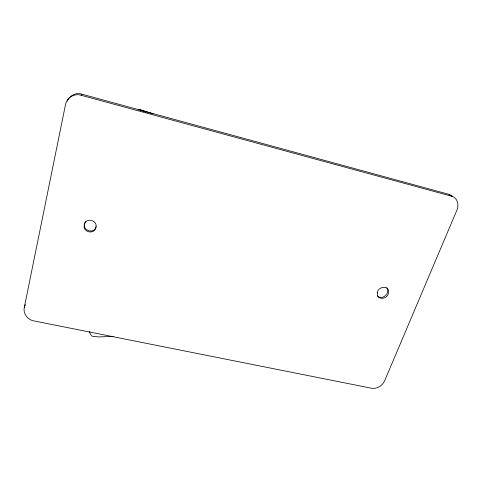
<?xml version="1.0" encoding="UTF-8"?>
<svg xmlns="http://www.w3.org/2000/svg" width="482" height="482" viewBox="0 0 482 482"><rect width="100%" height="100%" fill="white"/><g stroke="black" fill="none" stroke-linecap="round" stroke-linejoin="round"><path stroke-width="0.72" d="M143.293 110.486L143.232 111.125L139.894 110.215L139.967 109.577L153.168 113.879M452.58 196.24L449.013 194.36L81.886 94.183C74.126 91.447 66.353 98.298 65.257 105.823L24.329 307.311C22.853 313.499 27.643 319.915 33.8 320.885L371.333 388.203C376.9 389.305 382.666 385.612 384.775 380.491L456.677 210.67C459.346 205.555 457.755 197.59 451.483 196.174L81.193 95.279C76.62 93.743 71.324 95.37 68.281 99.087M84.922 222.871C81.313 230.456 94.52 234.842 96.135 226.552M24.329 307.311L25.432 304.54M67.161 101.051L68.028 99.425M81.193 95.279L81.886 94.183M85.109 222.377L85.706 221.521M138.593 109.908L139.967 109.577M113.222 336.4L99.015 336.936L92.189 336.261L90.381 334.086L89.321 331.556M143.943 111.366L146.07 112.095M449.013 194.36L451.483 196.174M377.49 295.834C382.112 300.858 390.703 292.996 386.811 287.7M377.346 292.875C376.062 300.732 388.058 299.497 388.456 292.791C389.799 284.892 377.713 286.121 377.346 292.875M84.302 224.775C82.253 232.24 94.484 235.096 95.912 227.474C98.021 219.979 85.7 217.093 84.302 224.775"/></g></svg>
